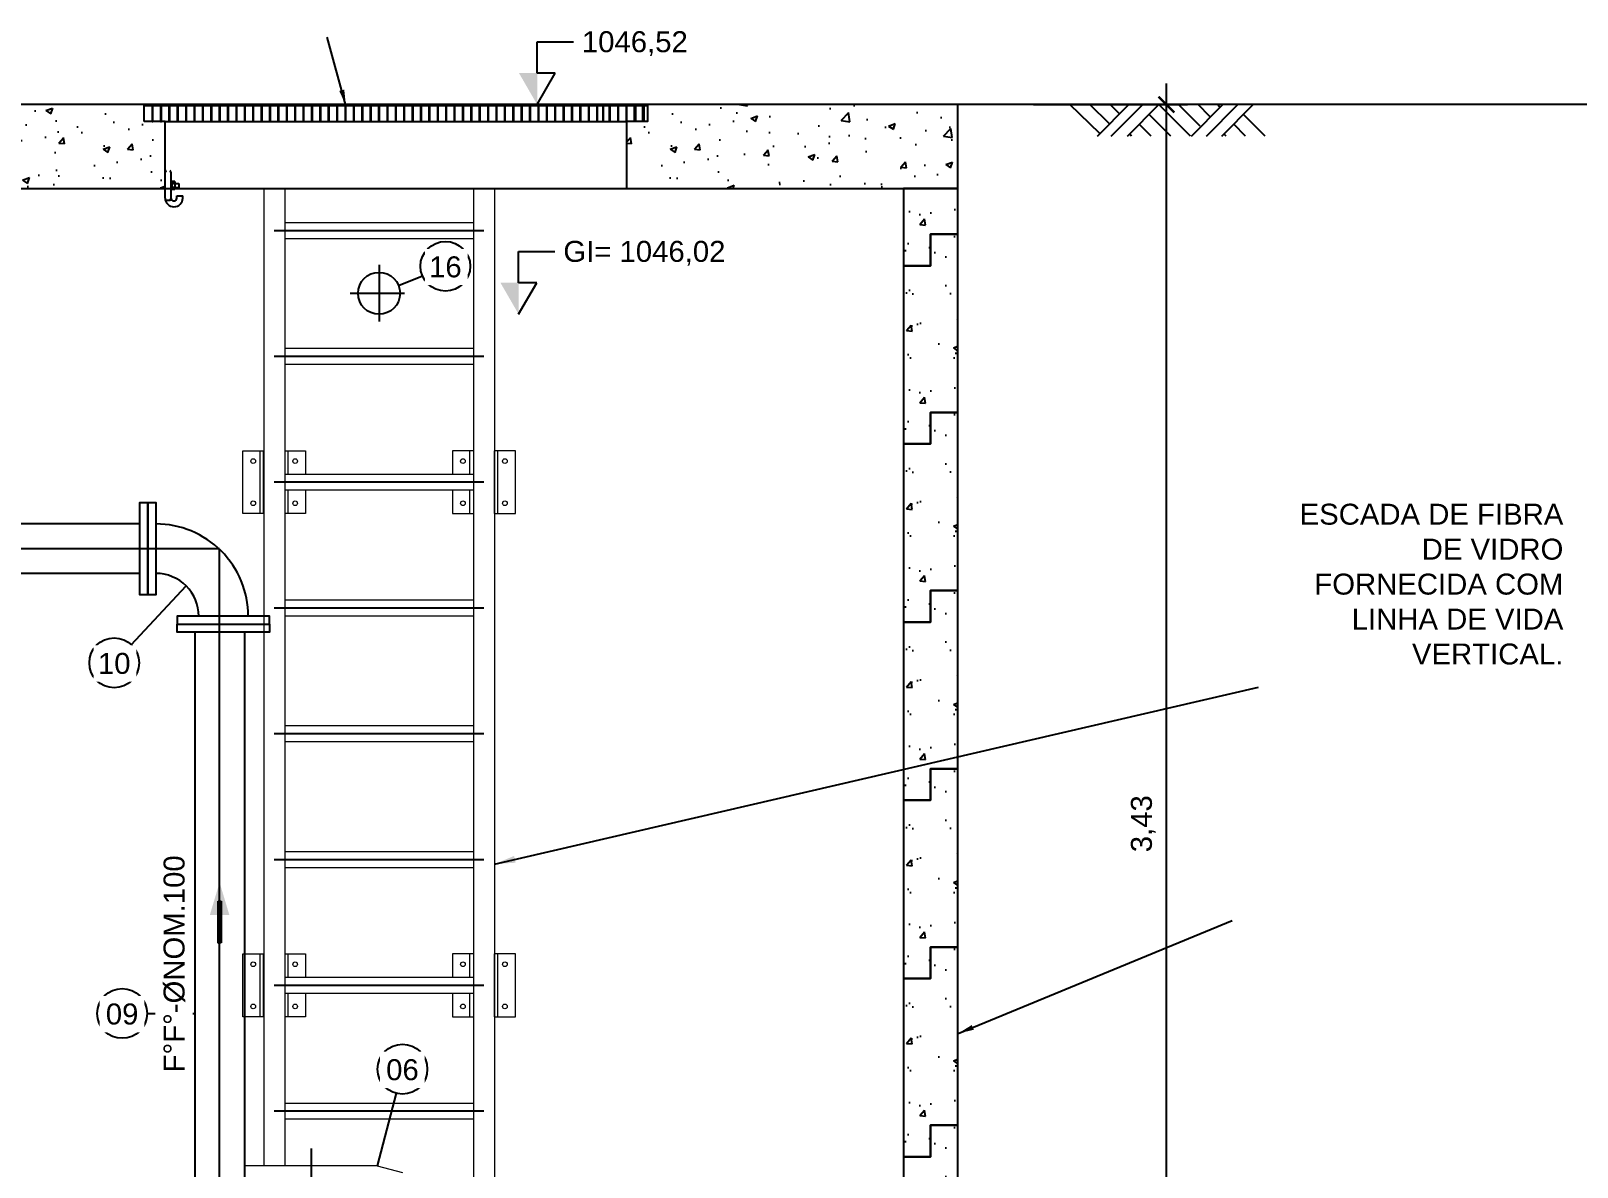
# Model space of a CAD drawing. Extents: x -160 to 364724, y -100 to 7353297.
# Drawn here: x 360698.747 to 360702.433, y 7352451.292 to 7352454.002 of the extents above; entities that cross this region are included whole.
import ezdxf
from ezdxf.enums import TextEntityAlignment as Align

# ---------------------------------------------------------------- set-up
doc = ezdxf.new("R2010")
doc.units = 0
doc.header["$LTSCALE"] = 5
for name, pattern in [('________________', [0]), ('HIDDEN', [0.375, 0.25, -0.125]), ('SGC_DASHDOT', [1, 0.5, -0.25, 0, -0.25])]:
    doc.linetypes.add(name, pattern=pattern)
doc.layers.add('00-trabalho', color=7, linetype='Continuous', lineweight=25)
doc.layers.add('ESCADA', color=2, linetype='Continuous', lineweight=20)
for name, color, linetype in [('BOLA LM', 1, 'Continuous'), ('BOMBA', 1, 'Continuous'), ('FLANGES', 2, 'Continuous'), ('GER-SIMBOLOS', 1, 'Continuous'), ('PAREDE CONCRETO CORTE', 5, 'Continuous'), ('PAREDE-VISTA', 2, 'Continuous'), ('SANC_COTAS', 1, 'Continuous'), ('SANC_TEXTO', 2, 'Continuous'), ('SGC-Conexoes (Linhas Externas)', 3, 'Continuous'), ('SGC-Eixos', 253, 'SGC_DASHDOT'), ('SGC-Tubos (Desenho Bifilar)', 3, 'Continuous'), ('TERRENO', 6, 'Continuous'), ('VEGETAÇÃO', 7, 'Continuous')]:
    doc.layers.add(name, color=color, linetype=linetype)
doc.styles.add('R-80', font='arial.ttf')
doc.styles.get("Standard").update_dxf_attribs({"font": 'arial.ttf'})
doc.dimstyles.new('GERAL - 25', dxfattribs={"dimscale": 0.025, "dimtxt": 2, "dimasz": 1.5, "dimexe": 2, "dimexo": 1, "dimgap": 1, "dimtad": 1, "dimzin": 0, "dimtxsty": 'R-80', "dimblk": 'ARCHTICK', "dimcen": 0, "dimdle": 2, "dimclrd": 1, "dimclre": 1, "dimclrt": 2, "dimadec": 0, "dimazin": 0, "dimtfac": 0.5, "dimtmove": 2, "dimatfit": 3, "dimldrblk": 'OPEN90', "dimfxl": 1, "dimtolj": 1, "dimtzin": 0, "dimarcsym": 0})
doc.dimstyles.new('LEADER - 25', dxfattribs={"dimscale": 0.025, "dimtxt": 2, "dimasz": 1.5, "dimexe": 2, "dimexo": 1, "dimgap": 1, "dimtad": 1, "dimzin": 0, "dimtxsty": 'R-80', "dimcen": 0, "dimdle": 2, "dimclrd": 1, "dimclre": 1, "dimclrt": 2, "dimadec": 0, "dimazin": 0, "dimtfac": 0.5, "dimtmove": 2, "dimatfit": 3, "dimfxl": 1, "dimtolj": 1, "dimtzin": 0, "dimarcsym": 0})
doc.dimstyles.new('LEADER 25', dxfattribs={"dimscale": 0.025, "dimtxt": 2, "dimasz": 2, "dimexe": 2, "dimexo": 1, "dimgap": 1, "dimtad": 1, "dimdec": 0, "dimzin": 0, "dimdsep": 46, "dimtxsty": 'R-80', "dimcen": 0, "dimdle": 115, "dimclrd": 256, "dimclre": 256, "dimclrt": 256, "dimaunit": 1, "dimadec": 3, "dimazin": 0, "dimtfac": 0.5, "dimtdec": 0, "dimtmove": 2, "dimatfit": 3, "dimfxl": 1, "dimtolj": 1, "dimtzin": 0, "dimarcsym": 0})

# ---------------------------------------------------------------- blocks, each defined once
blk = doc.blocks.new('*U362')
at = {"layer": 'GER-SIMBOLOS'}
for p, q in [((-0.587, -0.3), (-0.287, 0)), ((-0.454, -0.3), (-0.154, 0)), ((-0.3, -0.3), (0, 0)), ((0.3, -0.3), (0, 0)), ((0.31, -0.3), (0.61, 0)), ((0.453, -0.3), (0.753, 0)), ((0.599, -0.3), (0.899, 0)), ((-0.563, -0.276), (-0.849, 0)), ((-0.47, -0.183), (-0.659, 0)), ((-0.377, -0.089), (-0.466, 0)), ((0.113, -0.3), (-0.094, -0.094)), ((0.393, -0.207), (0.186, 0)), ((0.486, -0.114), (0.373, 0)), ((0.579, -0.021), (0.559, 0)), ((1.013, -0.3), (0.806, -0.094)), ((-0.26, -0.3), (-0.28, -0.28)), ((-0.074, -0.3), (-0.187, -0.187)), ((0.64, -0.3), (0.62, -0.28)), ((0.826, -0.3), (0.713, -0.187))]:
    blk.add_line(p, q, dxfattribs=at)
blk = doc.blocks.new('NIVEL2')
at = {"linetype": 'Continuous'}
for p, q in [((0, 0.6), (0.346, 0.6)), ((0, 0), (0.173, 0.3)), ((0.173, 0.3), (0, 0.3))]:
    blk.add_line(p, q, dxfattribs=at)
blk.add_line((0, 0.3), (0, 0.6))
blk.add_solid([(0, 0.3), (-0.173, 0.3), (0, 0)], dxfattribs=at)
at = {"color": 0, "linetype": 'Continuous'}
blk.add_attdef('COTA-DIR', text='', height=0.2, dxfattribs=at).set_placement((0.426, 0.6), align=Align.MIDDLE_LEFT)
blk = doc.blocks.new('A$C3c6772ca')
at = {"layer": 'FLANGES'}
for points in [[(0.11, 0), (0.11, -0.019), (-0.11, -0.019), (-0.11, 0)], [(-0.18, -0.29), (-0.161, -0.29), (-0.161, -0.07), (-0.18, -0.07)]]:
    blk.add_lwpolyline(points, close=True, dxfattribs=at)
at = {"layer": 'SGC-Conexoes (Linhas Externas)'}
for radius in [0.22, 0.102]:
    blk.add_arc((-0.161, -0.019), radius, 270, 360, dxfattribs=at)
blk = doc.blocks.new('_ARCHTICK')
at = {"color": 0, "linetype": 'ByBlock', "const_width": 0.15}
blk.add_lwpolyline([(-0.5, -0.5), (0.5, 0.5)], dxfattribs=at)
blk = doc.blocks.new('*D379')
at = {"layer": 'Defpoints', "color": 0, "transparency": 16777216}
for p in [(360701.1117, 7352453.826), (360701.4536, 7352453.826), (360701.3527, 7352450.396)]:
    blk.add_point(p, dxfattribs=at)
at = {"layer": 'SANC_COTAS', "color": 1, "lineweight": -2, "transparency": 16777216}
for p, q in [((360701.4536, 7352450.346), (360701.4536, 7352453.876)), ((360701.1367, 7352453.826), (360701.5036, 7352453.826)), ((360701.3777, 7352450.396), (360701.5036, 7352450.396))]:
    blk.add_line(p, q, dxfattribs=at)
at = {"layer": 'SANC_COTAS', "color": 1, "lineweight": -2, "transparency": 16777216, "xscale": 0.03750000000000001, "yscale": 0.03750000000000001, "zscale": 0.03750000000000001}
for p, rotation in [((360701.4536, 7352453.826), 90), ((360701.4536, 7352450.396), 270)]:
    blk.add_blockref('_ARCHTICK', p, dxfattribs=dict(at, rotation=rotation))
at = {"layer": 'SANC_COTAS', "color": 2, "transparency": 16777216, "insert": (360701.3986, 7352452.111), "char_height": 0.05, "attachment_point": 5, "rotation": 90, "style": 'R-80'}
blk.add_mtext('\\A1;3,43', dxfattribs=at)
blk = doc.blocks.new('_Open90')
at = {"color": 0, "linetype": 'ByBlock', "lineweight": -2}
for p, q in [((0, 0), (-1, 0)), ((-0.5, 0.5), (0, 0)), ((0, 0), (-0.5, -0.5))]:
    blk.add_line(p, q, dxfattribs=at)
blk = doc.blocks.new('A$C06EB255A')
at = {"linetype": 'HIDDEN', "ltscale": 40}
for points in [[(2.52, 2.01), (0, 0), (3.21, 0.29)], [(1.6, 0.79), (1.71, 0.55), (5.41, 2.04), (5.3, 2.28)]]:
    blk.add_hatch(color=256, dxfattribs=at).paths.add_polyline_path(points)
blk.add_lwpolyline([(5.41, 2.04), (1.71, 0.55), (1.6, 0.79), (5.3, 2.28), (5.41, 2.04)], dxfattribs=at)

msp = doc.modelspace()

# ---------------------------------------------------------------- hatches: boundary and pattern name
at = {"layer": 'VEGETAÇÃO'}
h = msp.add_hatch(dxfattribs=at)
h.set_pattern_fill('AR-CONC', color=1, scale=0.0009)
h.set_pattern_definition([(50, (360697.49572, 7352453.00324), (0.163966, -0.014345), [0.017145, -0.188595]), (355, (360697.49572, 7352453.00324), (-0.031719, 0.171951), [0.013716, -0.150877]), (100.451, (360697.50938, 7352453.00205), (0.132247, 0.157606), [0.014571, -0.160281]), (46.184, (360697.49572, 7352453.04896), (0.24397, -0.037838), [0.025717, -0.282892]), (96.636, (360697.51605, 7352453.0458), (0.213664, 0.222684), [0.021857, -0.240422]), (351.184, (360697.49572, 7352453.04896), (0.213664, 0.222684), [0.020574, -0.226314]), (21, (360697.51858, 7352453.03753), (0.136453, -0.092039), [0.017145, -0.188595]), (326, (360697.51858, 7352453.03753), (0.055622, 0.165769), [0.013716, -0.150876]), (71.451, (360697.52995, 7352453.02986), (0.192075, 0.07373), [0.014571, -0.160281]), (37.5, (360697.49572, 7352453.003245), (0.0027797, 0.0760995), [0, -0.1490472, 0, -0.153162, 0, -0.1514475]), (7.5, (360697.49572, 7352453.003245), (0.0601377, 0.0901625), [0, -0.0873252, 0, -0.1456182, 0, -0.0577215]), (327.5, (360697.44474, 7352453.003245), (0.1220315, -0.0051559), [0, -0.05715, 0, -0.178308, 0, -0.236601]), (317.5, (360697.42188, 7352453.00324), (0.133316, 0.022884), [0, -0.074295, 0, -0.118415, 0, -0.168021])])
h.paths.add_polyline_path([(360699.0165, 7352453.826), (360698.1973, 7352453.826), (360698.1973, 7352453.626), (360699.0665, 7352453.626), (360699.0665, 7352453.786), (360699.0165, 7352453.786)])
h = msp.add_hatch(dxfattribs=at)
h.set_pattern_fill('AR-CONC', color=1, scale=0.0009)
h.set_pattern_definition([(50, (360698.84756, 7352453.00324), (0.163966, -0.014345), [0.017145, -0.188595]), (355, (360698.84756, 7352453.00324), (-0.031719, 0.171951), [0.013716, -0.150877]), (100.4514, (360698.86122, 7352453.00205), (0.132247, 0.157606), [0.014571, -0.160281]), (46.184, (360698.84756, 7352453.04896), (0.243971, -0.037838), [0.025717, -0.282892]), (96.636, (360698.8679, 7352453.0458), (0.213664, 0.222684), [0.021857, -0.240422]), (351.184, (360698.84756, 7352453.04896), (0.213664, 0.222684), [0.020574, -0.226314]), (21, (360698.87042, 7352453.03753), (0.136453, -0.092039), [0.017145, -0.188595]), (326, (360698.87042, 7352453.03753), (0.055622, 0.165769), [0.013716, -0.150876]), (71.4514, (360698.88179, 7352453.02986), (0.192075, 0.07373), [0.014571, -0.160281]), (37.5, (360698.84756, 7352453.003245), (0.0027797, 0.0760995), [0, -0.1490472, 0, -0.153162, 0, -0.1514475]), (7.5, (360698.84756, 7352453.003245), (0.0601377, 0.0901625), [0, -0.0873252, 0, -0.1456182, 0, -0.0577215]), (327.5, (360698.79658, 7352453.003245), (0.1220315, -0.0051559), [0, -0.05715, 0, -0.178308, 0, -0.236601]), (317.5, (360698.77372, 7352453.00324), (0.1333163, 0.022884), [0, -0.074295, 0, -0.118415, 0, -0.168021])])
h.paths.add_polyline_path([(360700.2165, 7352453.826), (360700.2165, 7352453.786), (360700.1665, 7352453.786), (360700.1665, 7352453.626), (360700.9565, 7352453.626), (360700.9565, 7352453.826)])
h = msp.add_hatch(dxfattribs=at)
h.set_pattern_fill('AR-CONC', color=1, scale=0.0009)
h.set_pattern_definition([(50, (360711.14275, 7352454.67094), (0.1639662, -0.0143452), [0.017145, -0.188595]), (355, (360711.14275, 7352454.67094), (-0.031719, 0.1719512), [0.013716, -0.1508765]), (100.4514, (360711.15642, 7352454.66975), (0.1322471, 0.157606), [0.014571, -0.1602812]), (46.1842, (360711.14275, 7352454.71666), (0.243971, -0.037838), [0.0257175, -0.2828925]), (96.6356, (360711.16309, 7352454.7135), (0.2136637, 0.2226835), [0.0218565, -0.240422]), (351.1842, (360711.14275, 7352454.71666), (0.213664, 0.2226835), [0.020574, -0.226314]), (21, (360711.16561, 7352454.70523), (0.136453, -0.0920387), [0.017145, -0.188595]), (326, (360711.16561, 7352454.70523), (0.0556218, 0.1657692), [0.013716, -0.150876]), (71.4514, (360711.17699, 7352454.69756), (0.1920748, 0.0737305), [0.014571, -0.160281]), (37.5, (360711.142755, 7352454.670943), (0.00277974, 0.07609953), [0, -0.1490472, 0, -0.153162, 0, -0.1514475]), (7.5, (360711.142755, 7352454.67094), (0.0601377, 0.0901625), [0, -0.0873252, 0, -0.1456182, 0, -0.0577215]), (327.5, (360711.09178, 7352454.670943), (0.12203154, -0.00515587), [0, -0.05715, 0, -0.178308, 0, -0.236601]), (317.5, (360711.06892, 7352454.67094), (0.1333163, 0.0228838), [0, -0.074295, 0, -0.1184148, 0, -0.168021])])
h.paths.add_polyline_path([(360700.9565, 7352453.5169), (360700.9565, 7352453.626), (360700.8915, 7352453.626), (360700.8915, 7352453.626), (360700.8265, 7352453.626), (360700.8265, 7352453.4419), (360700.8915, 7352453.4419), (360700.8915, 7352453.5169)])
h = msp.add_hatch(dxfattribs=at)
h.set_pattern_fill('AR-CONC', color=1, scale=0.0009)
h.set_pattern_definition([(50, (360711.14275, 7352454.24594), (0.1639662, -0.0143452), [0.017145, -0.188595]), (355, (360711.14275, 7352454.24594), (-0.031719, 0.1719512), [0.013716, -0.1508765]), (100.4514, (360711.15642, 7352454.24475), (0.1322471, 0.157606), [0.014571, -0.1602812]), (46.1842, (360711.14275, 7352454.29166), (0.243971, -0.037838), [0.0257175, -0.2828925]), (96.6356, (360711.16309, 7352454.2885), (0.2136637, 0.2226835), [0.0218565, -0.240422]), (351.1842, (360711.14275, 7352454.29166), (0.213664, 0.2226835), [0.020574, -0.226314]), (21, (360711.16561, 7352454.28023), (0.136453, -0.0920387), [0.017145, -0.188595]), (326, (360711.16561, 7352454.28023), (0.0556218, 0.1657692), [0.013716, -0.150876]), (71.4514, (360711.17699, 7352454.27256), (0.1920748, 0.0737305), [0.014571, -0.160281]), (37.5, (360711.142755, 7352454.245943), (0.00277974, 0.07609953), [0, -0.1490472, 0, -0.153162, 0, -0.1514475]), (7.5, (360711.142755, 7352454.24594), (0.0601377, 0.0901625), [0, -0.0873252, 0, -0.1456182, 0, -0.0577215]), (327.5, (360711.09178, 7352454.245943), (0.12203154, -0.00515587), [0, -0.05715, 0, -0.178308, 0, -0.236601]), (317.5, (360711.06892, 7352454.24594), (0.1333163, 0.0228838), [0, -0.074295, 0, -0.1184148, 0, -0.168021])])
h.paths.add_polyline_path([(360700.9565, 7352453.0919), (360700.9565, 7352453.5169), (360700.8915, 7352453.5169), (360700.8915, 7352453.4419), (360700.8265, 7352453.4419), (360700.8265, 7352453.0169), (360700.8915, 7352453.0169), (360700.8915, 7352453.0919)])
h = msp.add_hatch(dxfattribs=at)
h.set_pattern_fill('AR-CONC', color=1, scale=0.0009)
h.set_pattern_definition([(50, (360711.14275, 7352453.82094), (0.1639662, -0.0143452), [0.017145, -0.188595]), (355, (360711.14275, 7352453.82094), (-0.031719, 0.1719512), [0.013716, -0.1508765]), (100.4514, (360711.15642, 7352453.81975), (0.1322471, 0.157606), [0.014571, -0.1602812]), (46.1842, (360711.14275, 7352453.86666), (0.243971, -0.037838), [0.0257175, -0.2828925]), (96.6356, (360711.16309, 7352453.8635), (0.2136637, 0.2226835), [0.0218565, -0.240422]), (351.1842, (360711.14275, 7352453.86666), (0.213664, 0.2226835), [0.020574, -0.226314]), (21, (360711.16561, 7352453.85523), (0.136453, -0.0920387), [0.017145, -0.188595]), (326, (360711.16561, 7352453.85523), (0.0556218, 0.1657692), [0.013716, -0.150876]), (71.4514, (360711.17699, 7352453.84756), (0.1920748, 0.0737305), [0.014571, -0.160281]), (37.5, (360711.142755, 7352453.820943), (0.00277974, 0.07609953), [0, -0.1490472, 0, -0.153162, 0, -0.1514475]), (7.5, (360711.142755, 7352453.82094), (0.0601377, 0.0901625), [0, -0.0873252, 0, -0.1456182, 0, -0.0577215]), (327.5, (360711.09178, 7352453.820943), (0.12203154, -0.00515587), [0, -0.05715, 0, -0.178308, 0, -0.236601]), (317.5, (360711.06892, 7352453.82094), (0.1333163, 0.0228838), [0, -0.074295, 0, -0.1184148, 0, -0.168021])])
h.paths.add_polyline_path([(360700.9565, 7352452.6669), (360700.9565, 7352453.0919), (360700.8915, 7352453.0919), (360700.8915, 7352453.0169), (360700.8265, 7352453.0169), (360700.8265, 7352452.5919), (360700.8915, 7352452.5919), (360700.8915, 7352452.6669)])
h = msp.add_hatch(dxfattribs=at)
h.set_pattern_fill('AR-CONC', color=1, scale=0.0009)
h.set_pattern_definition([(50, (360711.14275, 7352453.39594), (0.1639662, -0.0143452), [0.017145, -0.188595]), (355, (360711.14275, 7352453.39594), (-0.031719, 0.1719512), [0.013716, -0.1508765]), (100.4514, (360711.15642, 7352453.39475), (0.1322471, 0.157606), [0.014571, -0.1602812]), (46.1842, (360711.14275, 7352453.44166), (0.243971, -0.037838), [0.0257175, -0.2828925]), (96.6356, (360711.16309, 7352453.4385), (0.2136637, 0.2226835), [0.0218565, -0.240422]), (351.1842, (360711.14275, 7352453.44166), (0.213664, 0.2226835), [0.020574, -0.226314]), (21, (360711.16561, 7352453.43023), (0.136453, -0.0920387), [0.017145, -0.188595]), (326, (360711.16561, 7352453.43023), (0.0556218, 0.1657692), [0.013716, -0.150876]), (71.4514, (360711.17699, 7352453.42256), (0.1920748, 0.0737305), [0.014571, -0.160281]), (37.5, (360711.142755, 7352453.395943), (0.00277974, 0.07609953), [0, -0.1490472, 0, -0.153162, 0, -0.1514475]), (7.5, (360711.142755, 7352453.39594), (0.0601377, 0.0901625), [0, -0.0873252, 0, -0.1456182, 0, -0.0577215]), (327.5, (360711.09178, 7352453.395943), (0.12203154, -0.00515587), [0, -0.05715, 0, -0.178308, 0, -0.236601]), (317.5, (360711.06892, 7352453.39594), (0.1333163, 0.0228838), [0, -0.074295, 0, -0.1184148, 0, -0.168021])])
h.paths.add_polyline_path([(360700.9565, 7352452.2419), (360700.9565, 7352452.6669), (360700.8915, 7352452.6669), (360700.8915, 7352452.5919), (360700.8265, 7352452.5919), (360700.8265, 7352452.1669), (360700.8915, 7352452.1669), (360700.8915, 7352452.2419)])
h = msp.add_hatch(dxfattribs=at)
h.set_pattern_fill('AR-CONC', color=1, scale=0.0009)
h.set_pattern_definition([(50, (360711.14275, 7352452.97094), (0.1639662, -0.0143452), [0.017145, -0.188595]), (355, (360711.14275, 7352452.97094), (-0.031719, 0.1719512), [0.013716, -0.1508765]), (100.4514, (360711.15642, 7352452.96975), (0.1322471, 0.157606), [0.014571, -0.1602812]), (46.1842, (360711.14275, 7352453.01666), (0.243971, -0.037838), [0.0257175, -0.2828925]), (96.6356, (360711.16309, 7352453.0135), (0.2136637, 0.2226835), [0.0218565, -0.240422]), (351.1842, (360711.14275, 7352453.01666), (0.213664, 0.2226835), [0.020574, -0.226314]), (21, (360711.16561, 7352453.00523), (0.136453, -0.0920387), [0.017145, -0.188595]), (326, (360711.16561, 7352453.00523), (0.0556218, 0.1657692), [0.013716, -0.150876]), (71.4514, (360711.17699, 7352452.99756), (0.1920748, 0.0737305), [0.014571, -0.160281]), (37.5, (360711.142755, 7352452.970943), (0.00277974, 0.07609953), [0, -0.1490472, 0, -0.153162, 0, -0.1514475]), (7.5, (360711.142755, 7352452.97094), (0.0601377, 0.0901625), [0, -0.0873252, 0, -0.1456182, 0, -0.0577215]), (327.5, (360711.09178, 7352452.970943), (0.12203154, -0.00515587), [0, -0.05715, 0, -0.178308, 0, -0.236601]), (317.5, (360711.06892, 7352452.97094), (0.1333163, 0.0228838), [0, -0.074295, 0, -0.1184148, 0, -0.168021])])
h.paths.add_polyline_path([(360700.9565, 7352451.8169), (360700.9565, 7352452.2419), (360700.8915, 7352452.2419), (360700.8915, 7352452.1669), (360700.8265, 7352452.1669), (360700.8265, 7352451.7419), (360700.8915, 7352451.7419), (360700.8915, 7352451.8169)])
h = msp.add_hatch(dxfattribs=at)
h.set_pattern_fill('AR-CONC', color=1, scale=0.0009)
h.set_pattern_definition([(50, (360711.14275, 7352452.54594), (0.1639662, -0.0143452), [0.017145, -0.188595]), (355, (360711.14275, 7352452.54594), (-0.031719, 0.1719512), [0.013716, -0.1508765]), (100.4514, (360711.15642, 7352452.54475), (0.1322471, 0.157606), [0.014571, -0.1602812]), (46.1842, (360711.14275, 7352452.59166), (0.243971, -0.037838), [0.0257175, -0.2828925]), (96.6356, (360711.16309, 7352452.5885), (0.2136637, 0.2226835), [0.0218565, -0.240422]), (351.1842, (360711.14275, 7352452.59166), (0.213664, 0.2226835), [0.020574, -0.226314]), (21, (360711.16561, 7352452.58023), (0.136453, -0.0920387), [0.017145, -0.188595]), (326, (360711.16561, 7352452.58023), (0.0556218, 0.1657692), [0.013716, -0.150876]), (71.4514, (360711.17699, 7352452.57256), (0.1920748, 0.0737305), [0.014571, -0.160281]), (37.5, (360711.142755, 7352452.545943), (0.00277974, 0.07609953), [0, -0.1490472, 0, -0.153162, 0, -0.1514475]), (7.5, (360711.142755, 7352452.54594), (0.0601377, 0.0901625), [0, -0.0873252, 0, -0.1456182, 0, -0.0577215]), (327.5, (360711.09178, 7352452.545943), (0.12203154, -0.00515587), [0, -0.05715, 0, -0.178308, 0, -0.236601]), (317.5, (360711.06892, 7352452.54594), (0.1333163, 0.0228838), [0, -0.074295, 0, -0.1184148, 0, -0.168021])])
h.paths.add_polyline_path([(360700.9565, 7352451.3919), (360700.9565, 7352451.8169), (360700.8915, 7352451.8169), (360700.8915, 7352451.7419), (360700.8265, 7352451.7419), (360700.8265, 7352451.3169), (360700.8915, 7352451.3169), (360700.8915, 7352451.3919)])
h = msp.add_hatch(dxfattribs=at)
h.set_pattern_fill('AR-CONC', color=1, scale=0.0009)
h.set_pattern_definition([(50, (360711.14275, 7352452.12094), (0.1639662, -0.0143452), [0.017145, -0.188595]), (355, (360711.14275, 7352452.12094), (-0.031719, 0.1719512), [0.013716, -0.1508765]), (100.4514, (360711.15642, 7352452.11975), (0.1322471, 0.157606), [0.014571, -0.1602812]), (46.1842, (360711.14275, 7352452.16666), (0.243971, -0.037838), [0.0257175, -0.2828925]), (96.6356, (360711.16309, 7352452.1635), (0.2136637, 0.2226835), [0.0218565, -0.240422]), (351.1842, (360711.14275, 7352452.16666), (0.213664, 0.2226835), [0.020574, -0.226314]), (21, (360711.16561, 7352452.15523), (0.136453, -0.0920387), [0.017145, -0.188595]), (326, (360711.16561, 7352452.15523), (0.0556218, 0.1657692), [0.013716, -0.150876]), (71.4514, (360711.17699, 7352452.14756), (0.1920748, 0.0737305), [0.014571, -0.160281]), (37.5, (360711.142755, 7352452.120943), (0.00277974, 0.07609953), [0, -0.1490472, 0, -0.153162, 0, -0.1514475]), (7.5, (360711.142755, 7352452.12094), (0.0601377, 0.0901625), [0, -0.0873252, 0, -0.1456182, 0, -0.0577215]), (327.5, (360711.09178, 7352452.120943), (0.12203154, -0.00515587), [0, -0.05715, 0, -0.178308, 0, -0.236601]), (317.5, (360711.06892, 7352452.12094), (0.1333163, 0.0228838), [0, -0.074295, 0, -0.1184148, 0, -0.168021])])
h.paths.add_polyline_path([(360700.9565, 7352450.9669), (360700.9565, 7352451.3919), (360700.8915, 7352451.3919), (360700.8915, 7352451.3169), (360700.8265, 7352451.3169), (360700.8265, 7352450.8919), (360700.8915, 7352450.8919), (360700.8915, 7352450.9669)])

# ---------------------------------------------------------------- linework, layer by layer
at = {"layer": 'BOLA LM'}
for p, q in [((360699.6228, 7352453.3949), (360699.6797, 7352453.418)), ((360698.9857, 7352452.538), (360699.1168, 7352452.678)), ((360699.0233, 7352451.6586), (360699.1374, 7352451.6586)), ((360699.6174, 7352451.4683), (360699.5723, 7352451.2952))]:
    msp.add_line(p, q, dxfattribs=at)
for centre in [(360699.7346, 7352453.4404), (360698.9452, 7352452.4947), (360698.964, 7352451.6586), (360699.6323, 7352451.5257)]:
    msp.add_circle(centre, 0.0593, dxfattribs=at)
at = {"layer": 'BOMBA'}
for p, q in [((360699.0805, 7352453.6652), (360699.0805, 7352453.6012)), ((360699.0665, 7352453.6032), (360699.0665, 7352453.626)), ((360699.0805, 7352453.6437), (360699.0825, 7352453.6437)), ((360699.0805, 7352453.6227), (360699.0825, 7352453.6227)), ((360699.0825, 7352453.6437), (360699.0825, 7352453.6227)), ((360699.0895, 7352453.643), (360699.0825, 7352453.643)), ((360699.0895, 7352453.6381), (360699.0825, 7352453.6381)), ((360699.0895, 7352453.6283), (360699.0825, 7352453.6283)), ((360699.0895, 7352453.6234), (360699.0825, 7352453.6234)), ((360699.0895, 7352453.643), (360699.0895, 7352453.6234)), ((360699.0895, 7352453.6382), (360699.0995, 7352453.6382)), ((360699.0895, 7352453.6282), (360699.0995, 7352453.6282)), ((360699.0995, 7352453.6382), (360699.0995, 7352453.6282)), ((360699.0696, 7352453.5982), (360699.0775, 7352453.5982)), ((360699.0945, 7352453.6082), (360699.1085, 7352453.6082)), ((360699.0945, 7352453.6032), (360699.0945, 7352453.6082)), ((360699.1085, 7352453.6032), (360699.1085, 7352453.6082))]:
    msp.add_line(p, q, dxfattribs=at)
at = {"layer": 'BOMBA', "linetype": '________________', "lineweight": 9}
for p, q in [((360699.2554, 7352451.2947), (360699.2573, 7352451.2952)), ((360699.5723, 7352451.2952), (360699.2573, 7352451.2952)), ((360699.5723, 7352451.2952), (360699.6323, 7352451.2791))]:
    msp.add_line(p, q, dxfattribs=at)
at = {"layer": 'BOMBA'}
for centre, radius, start, end in [((360699.0695, 7352453.6652), 0.003, 90, 180), ((360699.0775, 7352453.6652), 0.003, 0, 90), ((360699.0885, 7352453.6302), 0.008, 90, 180), ((360699.0875, 7352453.6032), 0.021, 180, 0), ((360699.0696, 7352453.6012), 0.003, 186.3794, 270), ((360699.0775, 7352453.6012), 0.003, 270, 0), ((360699.0875, 7352453.6032), 0.007, 180, 0)]:
    msp.add_arc(centre, radius, start, end, dxfattribs=at)
at = {"layer": 'ESCADA'}
for p, q in [((360699.3015, 7352453.626), (360699.3015, 7352451.2952)), ((360699.3515, 7352453.626), (360699.3515, 7352451.2952)), ((360699.8015, 7352453.626), (360699.8015, 7352450.5946)), ((360699.8515, 7352453.626), (360699.8515, 7352450.6095)), ((360699.3515, 7352453.545), (360699.8015, 7352453.545)), ((360699.3515, 7352453.507), (360699.8015, 7352453.507)), ((360699.3515, 7352453.245), (360699.8015, 7352453.245)), ((360699.3515, 7352453.207), (360699.8015, 7352453.207)), ((360699.2515, 7352453.0005), (360699.3015, 7352453.0005)), ((360699.2515, 7352452.8505), (360699.2515, 7352453.0005)), ((360699.293, 7352452.8505), (360699.293, 7352453.0005)), ((360699.301, 7352452.8505), (360699.301, 7352453.0005)), ((360699.3515, 7352453.0005), (360699.4015, 7352453.0005)), ((360699.3595, 7352452.945), (360699.3595, 7352453.0005)), ((360699.4015, 7352453.0005), (360699.4015, 7352452.945)), ((360699.8015, 7352453.0005), (360699.7515, 7352453.0005)), ((360699.7515, 7352453.0005), (360699.7515, 7352452.945)), ((360699.793, 7352452.945), (360699.793, 7352453.0005)), ((360699.9015, 7352453.0005), (360699.8515, 7352453.0005)), ((360699.852, 7352452.8505), (360699.852, 7352453.0005)), ((360699.86, 7352452.8505), (360699.86, 7352453.0005)), ((360699.9015, 7352452.8505), (360699.9015, 7352453.0005)), ((360699.3515, 7352452.945), (360699.8015, 7352452.945)), ((360699.3515, 7352452.907), (360699.8015, 7352452.907)), ((360699.3595, 7352452.8505), (360699.3595, 7352452.907)), ((360699.4015, 7352452.907), (360699.4015, 7352452.8505)), ((360699.7515, 7352452.907), (360699.7515, 7352452.8505)), ((360699.793, 7352452.8505), (360699.793, 7352452.907)), ((360699.3015, 7352452.8505), (360699.2515, 7352452.8505)), ((360699.4015, 7352452.8505), (360699.3515, 7352452.8505)), ((360699.7515, 7352452.8505), (360699.8015, 7352452.8505)), ((360699.8515, 7352452.8505), (360699.9015, 7352452.8505)), ((360699.3515, 7352452.645), (360699.8015, 7352452.645)), ((360699.3515, 7352452.607), (360699.8015, 7352452.607)), ((360699.3515, 7352452.345), (360699.8015, 7352452.345)), ((360699.3515, 7352452.307), (360699.8015, 7352452.307)), ((360699.3515, 7352452.045), (360699.8015, 7352452.045)), ((360699.3515, 7352452.007), (360699.8015, 7352452.007)), ((360699.2515, 7352451.8005), (360699.3015, 7352451.8005)), ((360699.2515, 7352451.6505), (360699.2515, 7352451.8005)), ((360699.293, 7352451.6505), (360699.293, 7352451.8005)), ((360699.301, 7352451.6505), (360699.301, 7352451.8005)), ((360699.3515, 7352451.8005), (360699.4015, 7352451.8005)), ((360699.3595, 7352451.745), (360699.3595, 7352451.8005)), ((360699.4015, 7352451.8005), (360699.4015, 7352451.745)), ((360699.8015, 7352451.8005), (360699.7515, 7352451.8005)), ((360699.7515, 7352451.8005), (360699.7515, 7352451.745)), ((360699.793, 7352451.745), (360699.793, 7352451.8005)), ((360699.9015, 7352451.8005), (360699.8515, 7352451.8005)), ((360699.852, 7352451.6505), (360699.852, 7352451.8005)), ((360699.86, 7352451.6505), (360699.86, 7352451.8005)), ((360699.9015, 7352451.6505), (360699.9015, 7352451.8005)), ((360699.3515, 7352451.745), (360699.8015, 7352451.745)), ((360699.3515, 7352451.707), (360699.8015, 7352451.707)), ((360699.3595, 7352451.6505), (360699.3595, 7352451.707)), ((360699.4015, 7352451.707), (360699.4015, 7352451.6505)), ((360699.7515, 7352451.707), (360699.7515, 7352451.6505)), ((360699.793, 7352451.6505), (360699.793, 7352451.707)), ((360699.3015, 7352451.6505), (360699.2515, 7352451.6505)), ((360699.4015, 7352451.6505), (360699.3515, 7352451.6505)), ((360699.7515, 7352451.6505), (360699.8015, 7352451.6505)), ((360699.8515, 7352451.6505), (360699.9015, 7352451.6505)), ((360699.3515, 7352451.445), (360699.8015, 7352451.445)), ((360699.3515, 7352451.407), (360699.8015, 7352451.407))]:
    msp.add_line(p, q, dxfattribs=at)
for centre in [(360699.2765, 7352452.9758), (360699.3765, 7352452.9758), (360699.7765, 7352452.9758), (360699.8765, 7352452.9758), (360699.2765, 7352452.8753), (360699.3765, 7352452.8753), (360699.7765, 7352452.8753), (360699.8765, 7352452.8753), (360699.2765, 7352451.7758), (360699.3765, 7352451.7758), (360699.7765, 7352451.7758), (360699.8765, 7352451.7758), (360699.2765, 7352451.6753), (360699.3765, 7352451.6753), (360699.7765, 7352451.6753), (360699.8765, 7352451.6753)]:
    msp.add_circle(centre, 0.0055, dxfattribs=at)
at = {"layer": 'FLANGES'}
for points in [[(360699.0256, 7352452.6569), (360699.0066, 7352452.6569), (360699.0066, 7352452.8769), (360699.0256, 7352452.8769)], [(360699.3156, 7352452.5869), (360699.3156, 7352452.5679), (360699.0956, 7352452.5679), (360699.0956, 7352452.5869)]]:
    msp.add_lwpolyline(points, close=True, dxfattribs=at)
at = {"layer": 'PAREDE CONCRETO CORTE', "flags": 128}
msp.add_lwpolyline([(360699.0165, 7352453.786), (360699.0165, 7352453.826), (360698.1973, 7352453.826), (360698.1973, 7352453.626), (360699.0665, 7352453.626), (360699.0665, 7352453.786), (360699.0165, 7352453.786)], dxfattribs=at)
for points in [[(360700.1665, 7352453.626), (360700.9565, 7352453.626), (360700.9565, 7352453.826), (360700.2165, 7352453.826), (360700.2165, 7352453.786), (360700.1665, 7352453.786), (360700.1665, 7352453.626)], [(360700.9565, 7352453.5169), (360700.9565, 7352453.626), (360700.8915, 7352453.626), (360700.8915, 7352453.626), (360700.8265, 7352453.626), (360700.8265, 7352453.4419), (360700.8915, 7352453.4419), (360700.8915, 7352453.5169)], [(360700.9565, 7352453.0919), (360700.9565, 7352453.5169), (360700.8915, 7352453.5169), (360700.8915, 7352453.4419), (360700.8265, 7352453.4419), (360700.8265, 7352453.0169), (360700.8915, 7352453.0169), (360700.8915, 7352453.0919)], [(360700.9565, 7352452.6669), (360700.9565, 7352453.0919), (360700.8915, 7352453.0919), (360700.8915, 7352453.0169), (360700.8265, 7352453.0169), (360700.8265, 7352452.5919), (360700.8915, 7352452.5919), (360700.8915, 7352452.6669)], [(360700.9565, 7352452.2419), (360700.9565, 7352452.6669), (360700.8915, 7352452.6669), (360700.8915, 7352452.5919), (360700.8265, 7352452.5919), (360700.8265, 7352452.1669), (360700.8915, 7352452.1669), (360700.8915, 7352452.2419)], [(360700.9565, 7352451.8169), (360700.9565, 7352452.2419), (360700.8915, 7352452.2419), (360700.8915, 7352452.1669), (360700.8265, 7352452.1669), (360700.8265, 7352451.7419), (360700.8915, 7352451.7419), (360700.8915, 7352451.8169)], [(360700.9565, 7352451.3919), (360700.9565, 7352451.8169), (360700.8915, 7352451.8169), (360700.8915, 7352451.7419), (360700.8265, 7352451.7419), (360700.8265, 7352451.3169), (360700.8915, 7352451.3169), (360700.8915, 7352451.3919)], [(360700.9565, 7352450.9669), (360700.9565, 7352451.3919), (360700.8915, 7352451.3919), (360700.8915, 7352451.3169), (360700.8265, 7352451.3169), (360700.8265, 7352450.8919), (360700.8915, 7352450.8919), (360700.8915, 7352450.9669)]]:
    msp.add_lwpolyline(points, close=True, dxfattribs=at)
at = {"layer": 'PAREDE-VISTA'}
for p, q in [((360699.0665, 7352453.786), (360700.1665, 7352453.786)), ((360699.0665, 7352453.626), (360700.1665, 7352453.626))]:
    msp.add_line(p, q, dxfattribs=at)
for points in [[(360700.2165, 7352453.826), (360699.0165, 7352453.826), (360699.0165, 7352453.824), (360700.2165, 7352453.824)], [(360699.0375, 7352453.786), (360699.0375, 7352453.824), (360699.0355, 7352453.824), (360699.0355, 7352453.786)], [(360699.0575, 7352453.786), (360699.0575, 7352453.824), (360699.0555, 7352453.824), (360699.0555, 7352453.786)], [(360699.0775, 7352453.786), (360699.0775, 7352453.824), (360699.0755, 7352453.824), (360699.0755, 7352453.786)], [(360699.0975, 7352453.786), (360699.0975, 7352453.824), (360699.0955, 7352453.824), (360699.0955, 7352453.786)], [(360699.1175, 7352453.786), (360699.1175, 7352453.824), (360699.1155, 7352453.824), (360699.1155, 7352453.786)], [(360699.1375, 7352453.786), (360699.1375, 7352453.824), (360699.1355, 7352453.824), (360699.1355, 7352453.786)], [(360699.1575, 7352453.786), (360699.1575, 7352453.824), (360699.1555, 7352453.824), (360699.1555, 7352453.786)], [(360699.1775, 7352453.786), (360699.1775, 7352453.824), (360699.1755, 7352453.824), (360699.1755, 7352453.786)], [(360699.1975, 7352453.786), (360699.1975, 7352453.824), (360699.1955, 7352453.824), (360699.1955, 7352453.786)], [(360699.2175, 7352453.786), (360699.2175, 7352453.824), (360699.2155, 7352453.824), (360699.2155, 7352453.786)], [(360699.2375, 7352453.786), (360699.2375, 7352453.824), (360699.2355, 7352453.824), (360699.2355, 7352453.786)], [(360699.2575, 7352453.786), (360699.2575, 7352453.824), (360699.2555, 7352453.824), (360699.2555, 7352453.786)], [(360699.2775, 7352453.786), (360699.2775, 7352453.824), (360699.2755, 7352453.824), (360699.2755, 7352453.786)], [(360699.2975, 7352453.786), (360699.2975, 7352453.824), (360699.2955, 7352453.824), (360699.2955, 7352453.786)], [(360699.3175, 7352453.786), (360699.3175, 7352453.824), (360699.3155, 7352453.824), (360699.3155, 7352453.786)], [(360699.3375, 7352453.786), (360699.3375, 7352453.824), (360699.3355, 7352453.824), (360699.3355, 7352453.786)], [(360699.3575, 7352453.786), (360699.3575, 7352453.824), (360699.3555, 7352453.824), (360699.3555, 7352453.786)], [(360699.3775, 7352453.786), (360699.3775, 7352453.824), (360699.3755, 7352453.824), (360699.3755, 7352453.786)], [(360699.3975, 7352453.786), (360699.3975, 7352453.824), (360699.3955, 7352453.824), (360699.3955, 7352453.786)], [(360699.4175, 7352453.786), (360699.4175, 7352453.824), (360699.4155, 7352453.824), (360699.4155, 7352453.786)], [(360699.4375, 7352453.786), (360699.4375, 7352453.824), (360699.4355, 7352453.824), (360699.4355, 7352453.786)], [(360699.4575, 7352453.786), (360699.4575, 7352453.824), (360699.4555, 7352453.824), (360699.4555, 7352453.786)], [(360699.4775, 7352453.786), (360699.4775, 7352453.824), (360699.4755, 7352453.824), (360699.4755, 7352453.786)], [(360699.4975, 7352453.786), (360699.4975, 7352453.824), (360699.4955, 7352453.824), (360699.4955, 7352453.786)], [(360699.5175, 7352453.786), (360699.5175, 7352453.824), (360699.5155, 7352453.824), (360699.5155, 7352453.786)], [(360699.5375, 7352453.786), (360699.5375, 7352453.824), (360699.5355, 7352453.824), (360699.5355, 7352453.786)], [(360699.5575, 7352453.786), (360699.5575, 7352453.824), (360699.5555, 7352453.824), (360699.5555, 7352453.786)], [(360699.5775, 7352453.786), (360699.5775, 7352453.824), (360699.5755, 7352453.824), (360699.5755, 7352453.786)], [(360699.5975, 7352453.786), (360699.5975, 7352453.824), (360699.5955, 7352453.824), (360699.5955, 7352453.786)], [(360699.6175, 7352453.786), (360699.6175, 7352453.824), (360699.6155, 7352453.824), (360699.6155, 7352453.786)], [(360699.6375, 7352453.786), (360699.6375, 7352453.824), (360699.6355, 7352453.824), (360699.6355, 7352453.786)], [(360699.6575, 7352453.786), (360699.6575, 7352453.824), (360699.6555, 7352453.824), (360699.6555, 7352453.786)], [(360699.6775, 7352453.786), (360699.6775, 7352453.824), (360699.6755, 7352453.824), (360699.6755, 7352453.786)], [(360699.6975, 7352453.786), (360699.6975, 7352453.824), (360699.6955, 7352453.824), (360699.6955, 7352453.786)], [(360699.7175, 7352453.786), (360699.7175, 7352453.824), (360699.7155, 7352453.824), (360699.7155, 7352453.786)], [(360699.7375, 7352453.786), (360699.7375, 7352453.824), (360699.7355, 7352453.824), (360699.7355, 7352453.786)], [(360699.7575, 7352453.786), (360699.7575, 7352453.824), (360699.7555, 7352453.824), (360699.7555, 7352453.786)], [(360699.7775, 7352453.786), (360699.7775, 7352453.824), (360699.7755, 7352453.824), (360699.7755, 7352453.786)], [(360699.7975, 7352453.786), (360699.7975, 7352453.824), (360699.7955, 7352453.824), (360699.7955, 7352453.786)], [(360699.8175, 7352453.786), (360699.8175, 7352453.824), (360699.8155, 7352453.824), (360699.8155, 7352453.786)], [(360699.8375, 7352453.786), (360699.8375, 7352453.824), (360699.8355, 7352453.824), (360699.8355, 7352453.786)], [(360699.8575, 7352453.786), (360699.8575, 7352453.824), (360699.8555, 7352453.824), (360699.8555, 7352453.786)], [(360699.8775, 7352453.786), (360699.8775, 7352453.824), (360699.8755, 7352453.824), (360699.8755, 7352453.786)], [(360699.8975, 7352453.786), (360699.8975, 7352453.824), (360699.8955, 7352453.824), (360699.8955, 7352453.786)], [(360699.9175, 7352453.786), (360699.9175, 7352453.824), (360699.9155, 7352453.824), (360699.9155, 7352453.786)], [(360699.9375, 7352453.786), (360699.9375, 7352453.824), (360699.9355, 7352453.824), (360699.9355, 7352453.786)], [(360699.9575, 7352453.786), (360699.9575, 7352453.824), (360699.9555, 7352453.824), (360699.9555, 7352453.786)], [(360699.9775, 7352453.786), (360699.9775, 7352453.824), (360699.9755, 7352453.824), (360699.9755, 7352453.786)], [(360699.9975, 7352453.786), (360699.9975, 7352453.824), (360699.9955, 7352453.824), (360699.9955, 7352453.786)], [(360700.0175, 7352453.786), (360700.0175, 7352453.824), (360700.0155, 7352453.824), (360700.0155, 7352453.786)], [(360700.0375, 7352453.786), (360700.0375, 7352453.824), (360700.0355, 7352453.824), (360700.0355, 7352453.786)], [(360700.0575, 7352453.786), (360700.0575, 7352453.824), (360700.0555, 7352453.824), (360700.0555, 7352453.786)], [(360700.0775, 7352453.786), (360700.0775, 7352453.824), (360700.0755, 7352453.824), (360700.0755, 7352453.786)], [(360700.0775, 7352453.786), (360700.0775, 7352453.824), (360700.0755, 7352453.824), (360700.0755, 7352453.786)], [(360700.0975, 7352453.786), (360700.0975, 7352453.824), (360700.0955, 7352453.824), (360700.0955, 7352453.786)], [(360700.1119, 7352453.786), (360700.1119, 7352453.824), (360700.1099, 7352453.824), (360700.1099, 7352453.786)], [(360700.1275, 7352453.786), (360700.1275, 7352453.824), (360700.1255, 7352453.824), (360700.1255, 7352453.786)], [(360700.1475, 7352453.786), (360700.1475, 7352453.824), (360700.1455, 7352453.824), (360700.1455, 7352453.786)], [(360700.1675, 7352453.786), (360700.1675, 7352453.824), (360700.1655, 7352453.824), (360700.1655, 7352453.786)], [(360700.1855, 7352453.786), (360700.1855, 7352453.824), (360700.1875, 7352453.824), (360700.1875, 7352453.786)], [(360700.2055, 7352453.786), (360700.2055, 7352453.824), (360700.2075, 7352453.824), (360700.2075, 7352453.786)]]:
    msp.add_lwpolyline(points, close=True, dxfattribs=at)
at = {"layer": 'SGC-Eixos'}
for p, q in [((360699.3265, 7352453.526), (360699.8265, 7352453.526)), ((360699.5765, 7352453.4439), (360699.5765, 7352453.3088)), ((360699.5076, 7352453.376), (360699.6372, 7352453.376)), ((360699.3265, 7352453.226), (360699.8265, 7352453.226)), ((360699.3265, 7352452.926), (360699.8265, 7352452.926)), ((360699.3265, 7352452.626), (360699.8265, 7352452.626)), ((360699.3265, 7352452.326), (360699.8265, 7352452.326)), ((360699.3265, 7352452.026), (360699.8265, 7352452.026)), ((360699.3265, 7352451.726), (360699.8265, 7352451.726)), ((360699.3265, 7352451.426), (360699.8265, 7352451.426))]:
    msp.add_line(p, q, dxfattribs=at)
at = {"layer": 'SGC-Eixos', "ltscale": 2}
for p, q in [((360699.1965, 7352452.7669), (360697.483, 7352452.7669)), ((360699.1965, 7352449.692), (360699.1965, 7352452.7669)), ((360699.4148, 7352451.3366), (360699.4148, 7352449.9404))]:
    msp.add_line(p, q, dxfattribs=at)
at = {"layer": 'SGC-Tubos (Desenho Bifilar)'}
for p, q in [((360699.0066, 7352452.826), (360698.3265, 7352452.826)), ((360699.0066, 7352452.708), (360698.3265, 7352452.708)), ((360699.1374, 7352452.5679), (360699.1374, 7352451.1138)), ((360699.2554, 7352452.5679), (360699.2554, 7352451.1138))]:
    msp.add_line(p, q, dxfattribs=at)
msp.add_circle((360699.5765, 7352453.376), 0.05, dxfattribs=at)
at = {"layer": 'TERRENO'}
msp.add_line((360705.6699, 7352453.826), (360700.9565, 7352453.826), dxfattribs=at)

# ---------------------------------------------------------------- block references
at = {"ltscale": 0.7, "xscale": 0.02500000000000001, "yscale": 0.02500000000000001, "zscale": 0.01250000000000001, "rotation": 248.0971255403124}
msp.add_blockref('A$C06EB255A', (360699.1964, 7352451.9709), dxfattribs=at)
at = {"layer": 'GER-SIMBOLOS', "color": 7}
ref = msp.add_blockref('NIVEL2', (360699.9535, 7352453.826), dxfattribs=dict(at, xscale=0.249999999582519, yscale=0.249999999582519, zscale=0.249999999582519))
ref.add_attrib('COTA-DIR', '1046,52', dxfattribs={"layer": '00-trabalho', "color": 2, "linetype": 'Continuous', "height": 0.05, "style": 'R-80'}).set_placement((360700.0601, 7352453.976), align=Align.MIDDLE_LEFT)
at = {"layer": 'GER-SIMBOLOS', "color": 7, "xscale": 0.25, "yscale": 0.25, "zscale": 0.25}
msp.add_blockref('*U362', (360701.4357, 7352453.826), dxfattribs=at)
at = {"layer": 'GER-SIMBOLOS', "color": 7}
ref = msp.add_blockref('NIVEL2', (360699.9093, 7352453.326), dxfattribs=dict(at, xscale=0.249999999582519, yscale=0.249999999582519, zscale=0.249999999582519))
ref.add_attrib('COTA-DIR', 'GI= 1046,02', dxfattribs={"layer": '00-trabalho', "color": 2, "linetype": 'Continuous', "height": 0.05, "style": 'R-80'}).set_placement((360700.0159, 7352453.476), align=Align.MIDDLE_LEFT)
at = {"layer": 'SANC_COTAS', "rotation": 89.99999999999999}
msp.add_blockref('A$C3c6772ca', (360699.0256, 7352452.7669), dxfattribs=at)

# ---------------------------------------------------------------- dimensions: what is measured, and where the dimension line sits
at = {"layer": 'SANC_COTAS'}
dim = msp.add_linear_dim(base=(360701.4536, 7352453.826), p1=(360701.3527, 7352450.396), p2=(360701.1117, 7352453.826), angle=90, dimstyle='GERAL - 25', dxfattribs=at)
dim.commit()
dim.dimension.update_dxf_attribs({"geometry": '*D379', "text_midpoint": (360701.3986, 7352452.111)})

# ---------------------------------------------------------------- leaders
for points, dimstyle in [([(360699.4975, 7352453.824), (360699.4531, 7352453.9867)], 'LEADER - 25'), ([(360699.8515, 7352452.0148), (360701.6735, 7352452.4365)], 'LEADER 25'), ([(360700.9573, 7352451.611), (360701.6101, 7352451.8805)], 'LEADER - 25')]:
    msp.add_leader(points, dimstyle=dimstyle, dxfattribs=at)

# ---------------------------------------------------------------- wipeouts: each hides what was drawn before it
msp.add_wipeout([(360701.681, 7352452.469), (360702.3394, 7352452.469), (360702.3394, 7352452.8917), (360701.681, 7352452.8917)]).dxf.layer = 'SANC_COTAS'

# ---------------------------------------------------------------- next in the draw order: texts
at = {"layer": 'SANC_COTAS', "color": 2, "insert": (360701.6985, 7352452.8742), "char_height": 0.05, "width": 0.701397, "attachment_point": 1, "style": 'R-80'}
msp.add_mtext('\\pxqr;ESCADA DE FIBRA DE VIDRO\\PFORNECIDA COM LINHA DE VIDA VERTICAL.', dxfattribs=at)

# ---------------------------------------------------------------- next in the draw order: wipeouts: each hides what was drawn before it
for points in [[(360699.6859, 7352453.3957), (360699.7878, 7352453.3957), (360699.7878, 7352453.4818), (360699.6859, 7352453.4818)], [(360698.8965, 7352452.45), (360698.9982, 7352452.45), (360698.9982, 7352452.5361), (360698.8965, 7352452.5361)], [(360699.1323, 7352451.5063), (360699.1323, 7352452.0499), (360699.0435, 7352452.0499), (360699.0435, 7352451.5063)], [(360698.9105, 7352451.6139), (360699.0173, 7352451.6139), (360699.0173, 7352451.7), (360698.9105, 7352451.7)], [(360699.5789, 7352451.4811), (360699.6855, 7352451.4811), (360699.6855, 7352451.5671), (360699.5789, 7352451.5671)]]:
    msp.add_wipeout(points).dxf.layer = 'SANC_TEXTO'

# ---------------------------------------------------------------- next in the draw order: texts
at = {"layer": 'SANC_TEXTO', "style": 'R-80'}
for s, p in [('16', (360699.7346, 7352453.4141)), ('10', (360698.9452, 7352452.4684)), ('09', (360698.964, 7352451.6323)), ('06', (360699.6323, 7352451.4994))]:
    msp.add_text(s, height=0.05, dxfattribs=at).set_placement(p, align=Align.CENTER)
msp.add_text('F°F°-ØNOM.100', height=0.05, rotation=90, dxfattribs=at).set_placement((360699.1128, 7352451.518))

doc.saveas('drawing.dxf')
